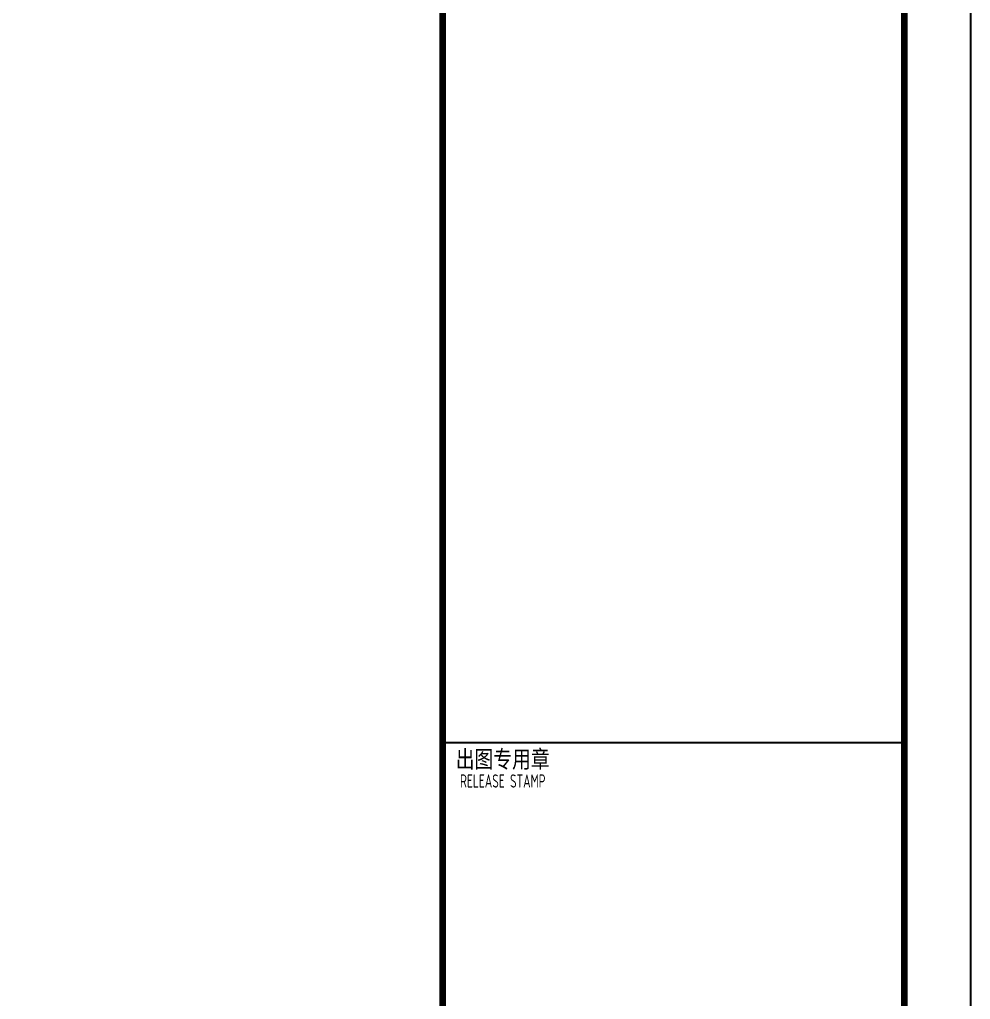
# Model space of a CAD drawing. Extents: x 1475400 to 1714963, y -629303 to -315532.
# Drawn here: x 1658046 to 1672471, y -383980 to -369123 of the extents above; entities that cross this region are included whole.
import ezdxf
from ezdxf.enums import TextEntityAlignment as Align

# ---------------------------------------------------------------- set-up
doc = ezdxf.new("R2010")
doc.units = 0
doc.header["$LTSCALE"] = 1000
doc.layers.add('BTTK', color=7, linetype='Continuous')
doc.layers.add('PUB_TITLE', color=4, linetype='Continuous')
doc.styles.add('HZ(TK)', font='geniso.shx', dxfattribs={"width": 0.9, "bigfont": 'hztxt.shx'})

# ---------------------------------------------------------------- blocks, each defined once
blk = doc.blocks.new('vhtemplate_2019年新竖式图框_A1')
at = {"layer": 'BTTK'}
blk.add_line((831, 336), (761, 336), dxfattribs=at)
at = {"layer": 'PUB_TITLE', "color": 7}
blk.add_lwpolyline([(0, 594), (841, 594), (841, 0), (0, 0)], close=True, dxfattribs=at)
at = {"layer": 'PUB_TITLE', "const_width": 1}
blk.add_lwpolyline([(25, 10), (831, 10), (831, 584), (25, 584)], close=True, dxfattribs=at)
blk.add_lwpolyline([(761, 10), (761, 584)], dxfattribs=at)
at = {"layer": 'BTTK', "style": 'HZ(TK)'}
for s, height, width, p in [('出图专用章', 3, 0.95, (770.12, 333.45)), ('RELEASE STAMP', 2, 0.7, (770.13, 330.24))]:
    blk.add_text(s, height=height, dxfattribs=dict(at, width=width)).set_placement(p, align=Align.MIDDLE_CENTER)
at = {"layer": 'BTTK', "color": 4, "style": 'HZ(TK)', "width": 0.9}
for tag, p in [('合作单位_001', (795.83, 509.44)), ('建设单位_001', (795.85, 207.44)), ('工程名称_001', (795.62, 174.44)), ('子项名称_001', (805.71, 157.94)), ('图纸名称_001', (795.45, 138.94))]:
    blk.add_attdef(tag, p, '', height=3.5, dxfattribs=at)
for tag, p in [('注册证书号', (808.5, 279)), ('注册印章号', (808.5, 271)), ('设计号', (806, 193)), ('图别', (789.75, 34)), ('图号', (822.25, 34)), ('版本号', (789.75, 26)), ('日期', (822.25, 26))]:
    blk.add_attdef(tag, text='', height=3.5, dxfattribs=at).set_placement(p, align=Align.MIDDLE)

msp = doc.modelspace()

# ---------------------------------------------------------------- block references
at = {"xscale": 100.1, "yscale": 100.1, "zscale": 100.1}
msp.add_blockref('vhtemplate_2019年新竖式图框_A1', (1588286.6, -413725), dxfattribs=at)

doc.saveas('drawing.dxf')
